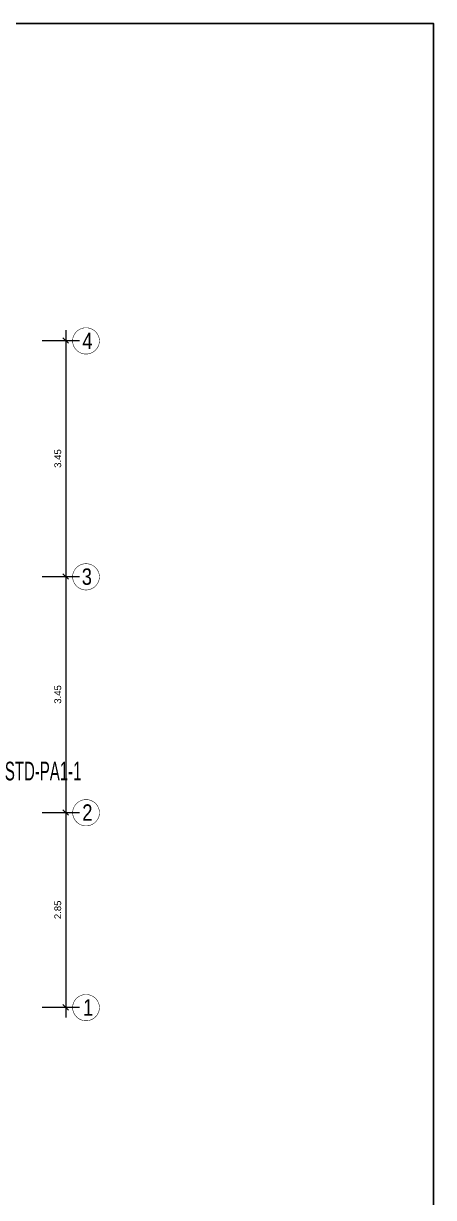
# Model space of a CAD drawing. Header units: millimetres. Extents: x 3354 to 3637, y 1117 to 1358.
# Drawn here: x 3403.5 to 3409.5, y 1137.37 to 1154.54 of the extents above; entities that cross this region are included whole.
import ezdxf

# ---------------------------------------------------------------- set-up
doc = ezdxf.new("R2010")
doc.units = ezdxf.units.MM
doc.layers.add('CASCO', color=252, linetype='Continuous', lineweight=9)
doc.layers.add('TABLERO', color=122, linetype='Continuous', lineweight=25)
doc.styles.add('2-SIETE', font='ARIALN.TTF', dxfattribs={"height": 0.07})
doc.styles.get("Standard").update_dxf_attribs({"font": 'arial.ttf'})
doc.styles.add('style1', font='arial.ttf')
doc.dimstyles.new('Esc  1  50', dxfattribs={"dimtxt": 0.1, "dimasz": 0.08, "dimexe": 0.2, "dimexo": 0.15, "dimgap": 0.065, "dimtad": 1, "dimzin": 4, "dimdsep": 46, "dimtxsty": 'Standard', "dimblk": 'OBLIQUE', "dimcen": 0.12, "dimdle": 0.15, "dimadec": 0, "dimazin": 0, "dimtfac": 1, "dimtix": 1, "dimtmove": 0, "dimatfit": 3, "dimldrblk": 'OBLIQUE', "dimfxl": 1, "dimarcsym": 0})

# ---------------------------------------------------------------- blocks, each defined once
blk = doc.blocks.new('_Oblique')
at = {"color": 0, "linetype": 'ByBlock', "lineweight": -2}
blk.add_line((-0.5, -0.5), (0.5, 0.5), dxfattribs=at)
blk = doc.blocks.new('*D294')
at = {"layer": 'CASCO', "color": 0, "lineweight": -2, "transparency": 16777216}
for p, q in [((3381.498, 1271.967), (3381.498, 1268.217)), ((3381.152, 1271.817), (3381.698, 1271.817)), ((3381.152, 1268.367), (3381.698, 1268.367))]:
    blk.add_line(p, q, dxfattribs=at)
at = {"layer": 'Defpoints', "color": 0, "transparency": 16777216}
for p in [(3381.002, 1271.817), (3381.002, 1268.367), (3381.498, 1268.367)]:
    blk.add_point(p, dxfattribs=at)
at = {"layer": 'CASCO', "color": 0, "lineweight": -2, "transparency": 16777216, "xscale": 0.08, "yscale": 0.08, "zscale": 0.08}
for p, rotation in [((3381.498, 1271.817), 90), ((3381.498, 1268.367), 270)]:
    blk.add_blockref('_Oblique', p, dxfattribs=dict(at, rotation=rotation))
at = {"layer": 'CASCO', "color": 0, "transparency": 16777216, "insert": (3381.382, 1270.092), "char_height": 0.1, "attachment_point": 5, "rotation": 90}
blk.add_mtext('3.45', dxfattribs=at)
blk = doc.blocks.new('*D295')
at = {"layer": 'CASCO', "color": 0, "lineweight": -2, "transparency": 16777216}
for p, q in [((3381.498, 1268.517), (3381.498, 1264.767)), ((3381.152, 1268.367), (3381.698, 1268.367)), ((3381.152, 1264.917), (3381.698, 1264.917))]:
    blk.add_line(p, q, dxfattribs=at)
at = {"layer": 'Defpoints', "color": 0, "transparency": 16777216}
for p in [(3381.002, 1268.367), (3381.002, 1264.917), (3381.498, 1264.917)]:
    blk.add_point(p, dxfattribs=at)
at = {"layer": 'CASCO', "color": 0, "lineweight": -2, "transparency": 16777216, "xscale": 0.08, "yscale": 0.08, "zscale": 0.08}
for p, rotation in [((3381.498, 1268.367), 90), ((3381.498, 1264.917), 270)]:
    blk.add_blockref('_Oblique', p, dxfattribs=dict(at, rotation=rotation))
at = {"layer": 'CASCO', "color": 0, "transparency": 16777216, "insert": (3381.382, 1266.642), "char_height": 0.1, "attachment_point": 5, "rotation": 90}
blk.add_mtext('3.45', dxfattribs=at)
blk = doc.blocks.new('*D296')
at = {"layer": 'CASCO', "color": 0, "lineweight": -2, "transparency": 16777216}
for p, q in [((3381.498, 1265.067), (3381.498, 1261.917)), ((3381.152, 1264.917), (3381.698, 1264.917)), ((3381.152, 1262.067), (3381.698, 1262.067))]:
    blk.add_line(p, q, dxfattribs=at)
at = {"layer": 'Defpoints', "color": 0, "transparency": 16777216}
for p in [(3381.002, 1264.917), (3381.002, 1262.067), (3381.498, 1262.067)]:
    blk.add_point(p, dxfattribs=at)
at = {"layer": 'CASCO', "color": 0, "lineweight": -2, "transparency": 16777216, "xscale": 0.08, "yscale": 0.08, "zscale": 0.08}
for p, rotation in [((3381.498, 1264.917), 90), ((3381.498, 1262.067), 270)]:
    blk.add_blockref('_Oblique', p, dxfattribs=dict(at, rotation=rotation))
at = {"layer": 'CASCO', "color": 0, "transparency": 16777216, "insert": (3381.382, 1263.492), "char_height": 0.1, "attachment_point": 5, "rotation": 90}
blk.add_mtext('2.85', dxfattribs=at)
blk = doc.blocks.new('1PIDS')
at = {"layer": 'CASCO', "ltscale": 2, "const_width": 0.0076}
for points in [[(3381.598, 1271.817, -0.951688), (3381.992, 1271.817, -1)], [(3381.598, 1268.367, -0.951688), (3381.992, 1268.367, -1)], [(3381.599, 1264.917, -0.951688), (3381.993, 1264.917, -1)], [(3381.598, 1262.067, -0.951688), (3381.992, 1262.067, -1)]]:
    blk.add_lwpolyline(points, format="xyb", close=True, dxfattribs=at)
at = {"layer": 'CASCO', "style": 'style1', "width": 0.8}
for s, p in [('4', (3381.742, 1271.695)), ('3', (3381.733, 1268.245)), ('2', (3381.74, 1264.795)), ('1', (3381.752, 1261.945))]:
    blk.add_text(s, height=0.24, dxfattribs=at).set_placement(p)
at = {"layer": 'CASCO'}
for base, p1, p2, picture, middle in [((3381.498, 1268.367), (3381.002, 1271.817), (3381.002, 1268.367), '*D294', (3381.382, 1270.092)), ((3381.498, 1264.917), (3381.002, 1268.367), (3381.002, 1264.917), '*D295', (3381.382, 1266.642)), ((3381.498, 1262.067), (3381.002, 1264.917), (3381.002, 1262.067), '*D296', (3381.382, 1263.492))]:
    dim = blk.add_linear_dim(base=base, p1=p1, p2=p2, angle=90, dimstyle='Esc  1  50', dxfattribs=at)
    dim.commit()
    dim.dimension.update_dxf_attribs({"geometry": picture, "text_midpoint": middle})

msp = doc.modelspace()

# ---------------------------------------------------------------- linework, layer by layer
at = {"ltscale": 2}
msp.add_lwpolyline([(3357.755, 1154.537), (3409.498, 1154.537), (3409.498, 1118.399), (3357.755, 1118.399)], close=True, dxfattribs=at)

# ---------------------------------------------------------------- block references
at = {"layer": 'CASCO'}
msp.add_blockref('1PIDS', (22.618, -121.917), dxfattribs=at)

# ---------------------------------------------------------------- texts
at = {"layer": 'TABLERO', "style": '2-SIETE', "width": 0.7}
msp.add_text('STD-PA1-1', height=0.2733, rotation=0.0173, dxfattribs=at).set_placement((3403.226, 1143.468, 0.112))

doc.saveas('drawing.dxf')
